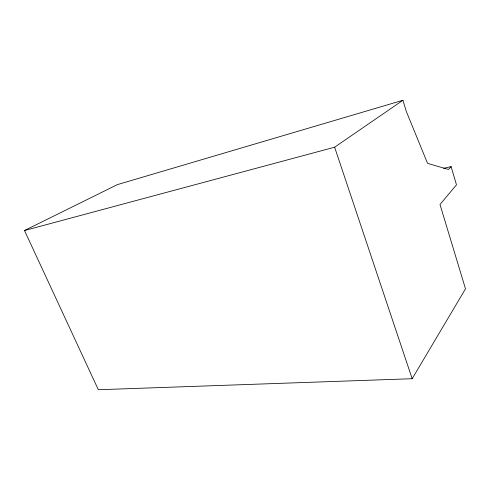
<?xml version="1.0" encoding="UTF-8"?>
<svg xmlns="http://www.w3.org/2000/svg" width="490" height="490" viewBox="0 0 490 490"><rect width="100%" height="100%" fill="white"/><g stroke="black" fill="none" stroke-linecap="round" stroke-linejoin="round"><path stroke-width="0.73" d="M451.125 166.618L448.515 169.467L427.556 163.366L406.326 111.469L402.921 100.272L117.404 184.607L24.5 230.527L98.331 389.728L412.176 378.715L465.5 288.831L439.989 204.489L456.484 184.846L451.125 166.618L443.658 168.291M24.5 230.527L334.627 147.202L402.921 100.272M334.627 147.202L412.176 378.715"/></g></svg>
